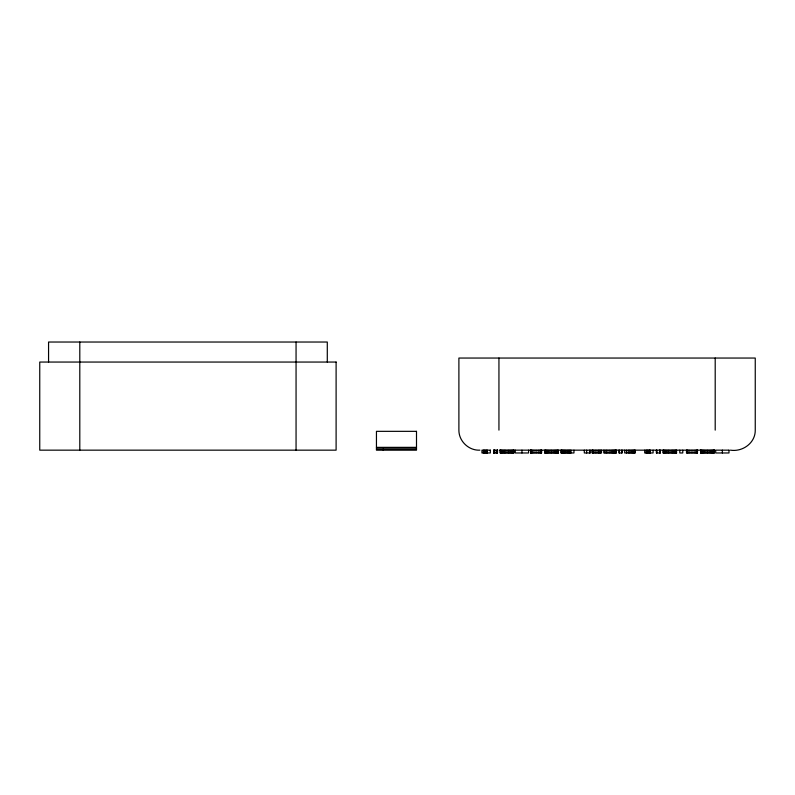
<?xml version="1.0" encoding="UTF-8"?>
<svg xmlns="http://www.w3.org/2000/svg" width="795" height="795" viewBox="0 0 795 795"><rect width="100%" height="100%" fill="white"/><g stroke="black" fill="none" stroke-linecap="round" stroke-linejoin="round"><path stroke-width="1.19" d="M376.452 447.356L416.5 447.356M376.452 448.052L416.5 448.052M376.452 449.423L416.5 449.423M479.912 450.159C468.861 450.755 458.795 441.235 458.894 430.135L458.894 358.048L755.25 358.048L755.25 430.135C755.459 442.974 742.59 452.116 730.416 450.159M499.34 450.159L714.804 450.159M544.694 452.971L558.388 452.971L558.259 450.159L558.259 452.971M660.267 452.971L656.402 452.971L656.402 450.159M676.644 452.971L662.951 452.971L663.08 450.159M722.367 450.159L722.367 452.971M715.202 358.048L715.202 430.135M714.298 450.159L714.298 452.971L700.604 452.971L700.604 450.159M714.178 450.159L714.178 452.971M713.811 450.159L713.801 452.971M713.204 450.159L713.204 452.971M712.35 450.159L712.35 452.971M711.316 450.159L711.316 452.971M710.164 450.159L710.164 452.971M708.902 450.159L708.902 452.971M707.51 450.159L707.51 452.971M706.119 450.159L706.119 452.971M704.827 450.159L704.827 452.971M703.655 450.159L703.655 452.971M702.601 450.159L702.601 452.971M701.727 450.159L701.727 452.971M701.111 450.159L701.111 452.971M700.733 450.159L700.733 452.971M697.473 450.159L697.473 452.971L686.502 452.971L686.502 450.159M697.384 450.159L697.384 452.971M697.106 450.159L697.106 452.971M696.589 450.159L696.589 452.971M695.794 450.159L695.794 452.971M694.095 450.159L694.095 452.971M691.988 450.159L691.988 452.971M689.871 450.159L689.871 452.971M688.162 450.159L688.162 452.971M687.397 450.159L687.397 452.971M686.89 450.159L686.89 452.971M682.766 450.159L682.766 452.971L679.795 452.971L679.795 450.159M676.525 450.159L676.525 452.971M676.148 450.159L676.157 452.971M675.551 450.159L675.551 452.971M674.697 450.159L674.697 452.971M673.663 450.159L673.663 452.971M672.51 450.159L672.51 452.971M671.248 450.159L671.248 452.971M669.857 450.159L669.857 452.971M668.456 450.159L668.456 452.971M667.174 450.159L667.174 452.971M666.001 450.159L666.001 452.971M664.948 450.159L664.948 452.971M664.073 450.159L664.073 452.971M663.447 450.159L663.447 452.971M660.267 450.159L660.118 452.971M659.82 450.159L659.82 452.971M659.701 450.159L659.701 452.971M656.849 450.159L656.968 452.971M656.541 450.159L656.541 452.971M653.093 450.159L653.093 452.971L644.695 452.971L644.695 450.159M650.131 450.159L650.131 452.971M649.982 450.159L649.982 452.971M649.525 450.159L649.525 452.971M648.77 450.159L648.77 452.971M647.706 450.159L647.706 452.971M646.892 450.159L646.892 452.971M646.057 450.159L646.057 452.971M635.155 450.159L635.275 452.971L624.681 452.971L624.681 450.159M634.778 450.159L634.778 452.971M634.152 450.159L634.152 452.971M633.277 450.159L633.277 452.971M632.214 450.159L632.214 452.971M631.021 450.159L631.021 452.971M629.719 450.159L629.719 452.971M628.288 450.159L628.288 452.971M626.49 450.159L626.49 452.971M622.237 450.159L622.237 452.971L618.868 452.971L618.868 450.159M621.67 450.159L621.67 452.971M619.434 450.159L619.434 452.971M616.165 450.159L616.165 452.971L603.753 452.971L603.753 450.159M616.055 450.159L616.055 452.971M615.191 450.159L615.191 452.971M614.426 450.159L614.426 452.971M613.482 450.159L613.482 452.971M612.398 450.159L612.398 452.971M611.176 450.159L611.176 452.971M609.815 450.159L609.815 452.971M607.956 450.159L607.956 452.971M606.356 450.159L606.356 452.971M604.975 450.159L604.975 452.971M601.497 450.159L601.497 452.971L592.335 452.971L592.335 450.159M600.702 450.159L600.702 452.971M599.678 450.159L599.678 452.971M598.416 450.159L598.416 452.971M596.926 450.159L596.926 452.971M595.177 450.159L595.177 452.971M593.706 450.159L593.706 452.971M592.682 450.159L592.682 452.971M592.543 450.159L592.543 452.971M590.844 450.159L590.844 452.971L584.305 452.971L584.305 450.159M589.582 450.159L589.582 452.971M586.621 450.159L586.621 452.971M573.96 450.159L573.96 452.971L560.912 452.971L561.022 450.159M570.999 450.159L570.999 452.971M570.075 450.159L570.075 452.971M569.101 450.159L569.101 452.971M568.057 450.159L568.057 452.971M566.964 450.159L566.964 452.971M565.712 450.159L565.712 452.971M564.579 450.159L564.579 452.971M563.556 450.159L563.556 452.971M562.641 450.159L562.641 452.971M561.886 450.159L561.886 452.971M561.35 450.159L561.35 452.971M557.891 450.159L557.901 452.971M557.285 450.159L557.285 452.971M556.43 450.159L556.43 452.971M555.397 450.159L555.397 452.971M554.244 450.159L554.244 452.971M552.982 450.159L552.982 452.971M551.601 450.159L551.601 452.971M550.2 450.159L550.2 452.971M548.908 450.159L548.908 452.971M547.735 450.159L547.735 452.971M546.682 450.159L546.682 452.971M545.807 450.159L545.807 452.971M545.191 450.159L545.191 452.971M544.813 450.159L544.813 452.971M541.554 450.159L541.554 452.971L530.583 452.971L530.583 450.159M541.465 450.159L541.465 452.971M541.186 450.159L541.186 452.971M540.67 450.159L540.67 452.971M539.885 450.159L539.885 452.971M538.175 450.159L538.175 452.971M536.069 450.159L536.069 452.971M533.952 450.159L533.952 452.971M532.253 450.159L532.253 452.971M531.477 450.159L531.477 452.971M530.971 450.159L530.971 452.971M530.682 450.159L530.682 452.971M528.576 450.159L528.576 452.971L515.289 452.971L515.289 450.159M521.957 450.159L521.957 452.971M513.888 450.159L513.888 452.971L500.194 452.971L500.194 450.159M513.769 450.159L513.769 452.971M513.391 450.159L513.401 452.971M512.795 450.159L512.795 452.971M511.94 450.159L511.94 452.971M510.907 450.159L510.907 452.971M509.754 450.159L509.754 452.971M508.482 450.159L508.482 452.971M507.101 450.159L507.101 452.971M505.7 450.159L505.7 452.971M504.418 450.159L504.418 452.971M503.245 450.159L503.245 452.971M502.182 450.159L502.182 452.971M501.317 450.159L501.317 452.971M500.691 450.159L500.691 452.971M500.323 450.159L500.323 452.971M498.942 358.048L498.942 430.135M497.362 450.159L497.362 452.971M494.828 450.159L494.828 452.971M494.212 450.159L494.212 452.971M494.092 450.159L494.092 452.971M493.784 450.159L493.784 452.971M487.375 450.159L487.216 452.971M486.769 450.159L486.769 452.971M486.003 450.159L486.003 452.971M484.95 450.159L484.95 452.971M484.135 450.159L484.135 452.971M483.3 450.159L483.3 452.971M383.24 449.066L383.24 450.159M327.292 362.053L327.292 342.029L48.565 342.029L48.565 362.053M296.058 342.029L296.058 450.159M79.798 342.029L79.798 450.159M336.106 362.053L39.75 362.053L39.75 450.159L336.106 450.159L336.106 362.053M416.5 431.337L376.452 431.337L376.452 450.159L416.5 450.159L416.5 431.337M490.336 450.159L481.939 450.159L481.939 452.971L490.336 452.971L490.336 450.159M497.511 450.159L493.645 450.159L493.645 452.971L497.511 452.971L497.511 450.159M728.985 450.159L715.699 450.159L715.699 452.971L728.985 452.971L728.985 450.159M615.747 452.971L615.747 450.159L615.728 452.971M497.054 452.971L497.054 450.159L496.945 452.971"/></g></svg>
